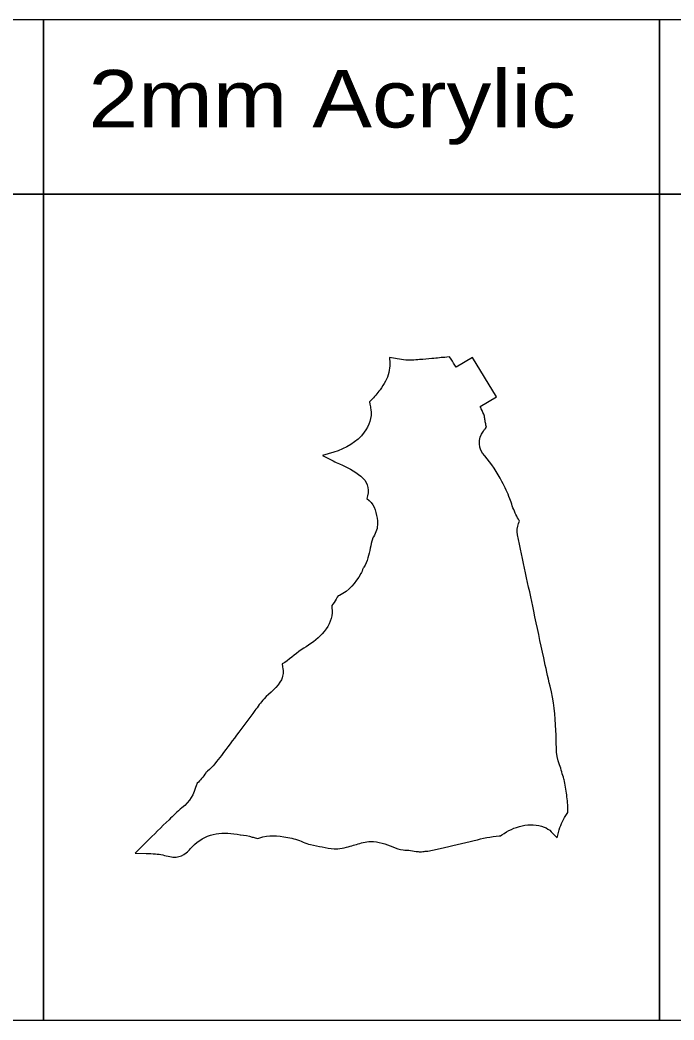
# Model space of a CAD drawing. Header units: millimetres. Extents: x -1166 to 1166, y -335 to 297.
# Drawn here: x -404 to 9, y -335 to 297 of the extents above; entities that cross this region are included whole.
import ezdxf

# ---------------------------------------------------------------- set-up
doc = ezdxf.new("R2010")
doc.units = ezdxf.units.MM
doc.header["$MEASUREMENT"] = 0
doc.layers.add('Camada 1', color=7, linetype='Continuous')
doc.styles.add('5', font='Arial', dxfattribs={"height": 1})

msp = doc.modelspace()

# ---------------------------------------------------------------- linework, layer by layer
at = {"layer": 'Camada 1', "color": 142, "lineweight": 20}
for points in [[(-777.6537, 186.6815), (-388.8267, 186.6815), (-388.8267, 296.7483), (-777.6537, 296.7483), (-777.6537, 186.6815)], [(-388.8269, 186.6815), (0.0001, 186.6815), (0.0001, 296.7483), (-388.8269, 296.7483), (-388.8269, 186.6815)], [(-0.0001, 186.6815), (388.8269, 186.6815), (388.8269, 296.7483), (-0.0001, 296.7483), (-0.0001, 186.6815)], [(-777.6537, -334.8653), (-388.8267, -334.8653), (-388.8267, 186.6815), (-777.6537, 186.6815), (-777.6537, -334.8653)], [(-388.8269, -334.8653), (0.0001, -334.8653), (0.0001, 186.6815), (-388.8269, 186.6815), (-388.8269, -334.8653)], [(-0.0001, -334.8653), (388.8269, -334.8653), (388.8269, 186.6815), (-0.0001, 186.6815), (-0.0001, -334.8653)]]:
    msp.add_lwpolyline(points, close=True, dxfattribs=at)
at = {"layer": 'Camada 1', "color": 30, "lineweight": 20}
msp.add_open_spline([(-249.5614, -131.9486), (-246.2204, -128.505), (-240.5991, -124.3313), (-238.71, -119.9473), (-238.71, -119.9473), (-237.3344, -116.7551), (-237.4901, -115.1501), (-237.9031, -111.887), (-237.9031, -111.887), (-237.9031, -111.887), (-238.1414, -110.0041), (-238.1414, -110.0041), (-238.1414, -110.0041), (-238.1414, -110.0041), (-236.5421, -108.9823), (-236.5421, -108.9823), (-236.5421, -108.9823), (-232.3377, -106.2959), (-228.8911, -102.6212), (-224.5409, -100.0523), (-224.5409, -100.0523), (-216.7379, -95.4444), (-207.0925, -87.5677), (-206.6805, -77.7335), (-206.6805, -77.7335), (-206.6302, -76.5327), (-206.7336, -75.3242), (-206.7841, -74.1245), (-206.7841, -74.1245), (-206.7841, -74.1245), (-206.8303, -73.0242), (-206.8303, -73.0242), (-206.8303, -73.0242), (-206.8303, -73.0242), (-206.1537, -72.1553), (-206.1537, -72.1553), (-206.1537, -72.1553), (-205.0929, -70.7931), (-204.2187, -69.3825), (-203.3679, -67.8864), (-203.3679, -67.8864), (-203.3679, -67.8864), (-202.8929, -67.0511), (-202.8929, -67.0511), (-202.8929, -67.0511), (-202.8929, -67.0511), (-202.021, -66.6473), (-202.021, -66.6473), (-202.021, -66.6473), (-195.872, -63.7989), (-191.8394, -58.7334), (-188.6045, -52.9423), (-188.6045, -52.9423), (-187.992, -51.8459), (-187.4645, -50.7182), (-187.0481, -49.5328), (-187.0481, -49.5328), (-187.0481, -49.5328), (-186.92, -49.1683), (-186.92, -49.1683), (-186.92, -49.1683), (-186.92, -49.1683), (-186.7038, -48.8482), (-186.7038, -48.8482), (-186.7038, -48.8482), (-184.3713, -45.3948), (-183.4499, -40.8598), (-182.5631, -36.8352), (-182.5631, -36.8352), (-182.1417, -34.9227), (-181.8236, -32.9833), (-181.247, -31.1083), (-181.247, -31.1083), (-181.247, -31.1083), (-181.2119, -30.994), (-181.2119, -30.994), (-181.2119, -30.994), (-181.2119, -30.994), (-180.7846, -29.9179), (-180.7846, -29.9179), (-180.7846, -29.9179), (-180.7846, -29.9179), (-180.5757, -29.6237), (-180.5757, -29.6237), (-180.5757, -29.6237), (-178.8027, -27.1265), (-177.9551, -24.0769), (-177.9552, -21.0288), (-177.9552, -21.0288), (-177.9552, -20.5576), (-177.9818, -20.1016), (-178.0366, -19.6336), (-178.0366, -19.6336), (-178.5728, -15.0554), (-179.6742, -9.9038), (-183.3075, -6.7303), (-183.3075, -6.7303), (-183.3075, -6.7303), (-184.6864, -5.5259), (-184.6864, -5.5259), (-184.6864, -5.5259), (-184.6864, -5.5259), (-184.2459, -3.7489), (-184.2459, -3.7489), (-184.2459, -3.7489), (-183.0714, 0.9883), (-184.7087, 5.6475), (-188.5731, 8.6255), (-188.5731, 8.6255), (-192.5365, 11.6798), (-197.3085, 14.5317), (-201.9502, 16.4073), (-201.9502, 16.4073), (-203.3333, 16.9662), (-204.7046, 17.5692), (-206.0375, 18.2396), (-206.0375, 18.2396), (-206.0375, 18.2396), (-212.7897, 21.6357), (-212.7897, 21.6357), (-212.7897, 21.6357), (-212.7897, 21.6357), (-205.5465, 23.7947), (-205.5465, 23.7947), (-205.5465, 23.7947), (-198.1111, 26.011), (-190.9544, 30.0529), (-186.3281, 36.4265), (-186.3281, 36.4265), (-183.4504, 40.3912), (-181.3576, 45.7516), (-182.1894, 50.7161), (-182.1894, 50.7161), (-182.376, 51.83), (-182.5686, 52.9428), (-182.7504, 54.0575), (-182.7504, 54.0575), (-182.7504, 54.0575), (-182.9836, 55.4875), (-182.9836, 55.4875), (-182.9836, 55.4875), (-182.9836, 55.4875), (-182.0085, 56.5592), (-182.0085, 56.5592), (-182.0085, 56.5592), (-180.0726, 58.687), (-178.0932, 60.8659), (-176.4233, 63.2108), (-176.4233, 63.2108), (-175.198, 64.9312), (-174.0049, 66.7036), (-172.9968, 68.5614), (-172.9968, 68.5614), (-171.1115, 72.0359), (-170.1226, 75.9375), (-170.2627, 79.896), (-170.2627, 79.896), (-170.2627, 79.896), (-170.3965, 83.6767), (-170.3965, 83.6767), (-170.3965, 83.6767), (-170.3965, 83.6767), (-166.6848, 82.9455), (-166.6848, 82.9455), (-166.6848, 82.9455), (-163.6009, 82.338), (-159.5039, 81.6412), (-156.3643, 81.8212), (-156.3643, 81.8212), (-154.7117, 81.9159), (-153.0415, 82.0802), (-151.3922, 82.2273), (-151.3922, 82.2273), (-148.792, 82.4594), (-146.1926, 82.7013), (-143.5931, 82.9411), (-143.5931, 82.9411), (-140.4906, 83.2274), (-137.3874, 83.5164), (-134.2827, 83.7777), (-134.2827, 83.7777), (-134.2827, 83.7777), (-132.4944, 83.9282), (-132.4944, 83.9282), (-132.4944, 83.9282), (-132.4944, 83.9282), (-131.5161, 82.4238), (-131.5161, 82.4238), (-131.5161, 82.4238), (-130.4616, 80.8022), (-129.4153, 79.1753), (-128.3755, 77.5443), (-128.3755, 77.5443), (-128.3755, 77.5443), (-128.376, 77.5452), (-128.376, 77.5452), (-128.376, 77.5452), (-128.376, 77.5452), (-118.0083, 83.6024), (-118.0083, 83.6024), (-118.0083, 83.6024), (-118.0083, 83.6024), (-102.8752, 58.6588), (-102.8752, 58.6588), (-102.8752, 58.6588), (-102.8752, 58.6588), (-113.2094, 52.6211), (-113.2094, 52.6211), (-113.2094, 52.6211), (-113.2094, 52.6211), (-113.2098, 52.6217), (-113.2098, 52.6217), (-113.2098, 52.6217), (-112.9717, 52.1553), (-112.7438, 51.6851), (-112.5297, 51.21), (-112.5297, 51.21), (-111.8363, 49.6715), (-111.0417, 48.1208), (-110.5441, 46.5067), (-110.5441, 46.5067), (-110.5441, 46.5067), (-110.5115, 46.401), (-110.5115, 46.401), (-110.5115, 46.401), (-110.5115, 46.401), (-110.4868, 46.2931), (-110.4868, 46.2931), (-110.4868, 46.2931), (-110.2908, 45.4379), (-110.2005, 44.5766), (-110.0643, 43.7128), (-110.0643, 43.7128), (-109.9171, 42.7795), (-109.7375, 41.8526), (-109.5419, 40.9284), (-109.5419, 40.9284), (-109.5419, 40.9284), (-109.2654, 39.6215), (-109.2654, 39.6215), (-109.2654, 39.6215), (-109.2654, 39.6215), (-110.0515, 38.5416), (-110.0515, 38.5416), (-110.0515, 38.5416), (-110.4123, 38.0461), (-110.7852, 37.56), (-111.1586, 37.0741), (-111.1586, 37.0741), (-114.818, 32.3115), (-114.4012, 25.7307), (-110.2559, 21.4068), (-110.2559, 21.4068), (-106.0339, 17.0029), (-102.2974, 10.5868), (-99.4128, 5.1988), (-99.4128, 5.1988), (-97.5404, 1.7014), (-95.8983, -1.8885), (-94.5143, -5.607), (-94.5143, -5.607), (-93.3903, -8.627), (-92.4084, -11.7197), (-91.0831, -14.6595), (-91.0831, -14.6595), (-90.4817, -15.9935), (-89.8118, -17.2958), (-89.0685, -18.5564), (-89.0685, -18.5564), (-89.0685, -18.5564), (-88.299, -19.8614), (-88.299, -19.8614), (-88.299, -19.8614), (-88.299, -19.8614), (-88.8924, -21.2553), (-88.8924, -21.2553), (-88.8924, -21.2553), (-89.8548, -23.5158), (-90.03, -26.0008), (-89.5283, -28.3976), (-89.5283, -28.3976), (-86.1684, -44.451), (-82.7811, -60.4987), (-79.3698, -76.5412), (-79.3698, -76.5412), (-77.2681, -86.4251), (-75.1586, -96.3073), (-73.0088, -106.1808), (-73.0088, -106.1808), (-71.7107, -112.1424), (-70.5039, -118.1324), (-68.9713, -124.0396), (-68.9713, -124.0396), (-66.5616, -133.3266), (-65.8657, -142.4889), (-65.3177, -152.0221), (-65.3177, -152.0221), (-64.9152, -159.0255), (-65.8293, -167.0261), (-63.0662, -173.6218), (-63.0662, -173.6218), (-61.8287, -176.5758), (-61.391, -179.7324), (-60.2795, -182.7029), (-60.2795, -182.7029), (-60.2795, -182.7029), (-60.2286, -182.839), (-60.2286, -182.839), (-60.2286, -182.839), (-60.2286, -182.839), (-60.191, -182.9793), (-60.191, -182.9793), (-60.191, -182.9793), (-59.38, -186.0121), (-58.939, -189.5624), (-58.5593, -192.6837), (-58.5593, -192.6837), (-58.1727, -195.8617), (-57.7623, -199.3805), (-57.7587, -202.579), (-57.7587, -202.579), (-57.7587, -202.579), (-57.7574, -203.7343), (-57.7574, -203.7343), (-57.7574, -203.7343), (-57.7574, -203.7343), (-58.3332, -204.5251), (-58.3332, -204.5251), (-58.3332, -204.5251), (-60.5101, -207.5152), (-62.2268, -211.1525), (-63.224, -214.7172), (-63.224, -214.7172), (-63.224, -214.7172), (-64.6535, -219.827), (-64.6535, -219.827), (-64.6535, -219.827), (-64.6535, -219.827), (-68.295, -215.9679), (-68.295, -215.9679), (-68.295, -215.9679), (-69.5404, -214.6482), (-71.0658, -213.6838), (-72.7546, -213.0333), (-72.7546, -213.0333), (-81.6082, -209.6227), (-92.1219, -212.6464), (-99.5496, -218.0083), (-99.5496, -218.0083), (-99.5496, -218.0083), (-100.239, -218.506), (-100.239, -218.506), (-100.239, -218.506), (-100.239, -218.506), (-101.087, -218.5679), (-101.087, -218.5679), (-101.087, -218.5679), (-106.3522, -218.9525), (-111.7406, -220.2076), (-116.8709, -221.4194), (-116.8709, -221.4194), (-124.0599, -223.1176), (-131.2375, -224.8639), (-138.4322, -226.5383), (-138.4322, -226.5383), (-141.0245, -227.1416), (-143.6159, -227.7676), (-146.2555, -228.1312), (-146.2555, -228.1312), (-147.3003, -228.2752), (-148.3496, -228.379), (-149.3994, -228.4784), (-149.3994, -228.4784), (-150.3865, -228.5718), (-151.4015, -228.7072), (-152.3882, -228.5402), (-152.3882, -228.5402), (-155.5697, -228.0017), (-158.6235, -227.5639), (-161.8547, -227.4353), (-161.8547, -227.4353), (-163.88, -227.3547), (-166.3732, -226.2466), (-168.2685, -225.4847), (-168.2685, -225.4847), (-172.9052, -223.6209), (-177.2749, -222.0257), (-182.3547, -222.1587), (-182.3547, -222.1587), (-183.9188, -222.1996), (-185.4759, -222.4067), (-186.9945, -222.7843), (-186.9945, -222.7843), (-189.7796, -223.4769), (-192.564, -224.3746), (-195.346, -225.1211), (-195.346, -225.1211), (-198.0403, -225.8442), (-202.6042, -227.0912), (-205.3465, -226.8186), (-205.3465, -226.8186), (-210.4356, -226.3126), (-215.2732, -224.9857), (-220.2666, -223.9925), (-220.2666, -223.9925), (-222.0374, -223.6402), (-223.3399, -223.2891), (-224.985, -222.5186), (-224.985, -222.5186), (-228.1497, -221.0366), (-231.1924, -220.2018), (-234.6268, -219.6078), (-234.6268, -219.6078), (-241.6551, -218.3924), (-246.0061, -217.7432), (-252.9123, -219.9492), (-252.9123, -219.9492), (-252.9123, -219.9492), (-253.6876, -220.1968), (-253.6876, -220.1968), (-253.6876, -220.1968), (-253.6876, -220.1968), (-254.4817, -220.0187), (-254.4817, -220.0187), (-254.4817, -220.0187), (-255.3753, -219.8182), (-256.2382, -219.5408), (-257.1203, -219.304), (-257.1203, -219.304), (-259.5158, -218.6608), (-261.9292, -218.1041), (-264.4027, -217.8676), (-264.4027, -217.8676), (-264.4027, -217.8676), (-264.5358, -217.8548), (-264.5358, -217.8548), (-264.5358, -217.8548), (-264.5358, -217.8548), (-264.6673, -217.8303), (-264.6673, -217.8303), (-264.6673, -217.8303), (-275.3433, -215.8384), (-285.0881, -216.4045), (-293.4992, -223.9724), (-293.4992, -223.9724), (-295.339, -225.6277), (-296.8257, -227.6579), (-298.7242, -229.2194), (-298.7242, -229.2194), (-300.641, -230.7959), (-302.7127, -231.6507), (-305.1593, -232.0351), (-305.1593, -232.0351), (-306.5002, -232.2457), (-307.8207, -231.9887), (-309.1237, -231.6913), (-309.1237, -231.6913), (-312.1391, -231.003), (-315.0829, -230.1424), (-318.185, -229.9221), (-318.185, -229.9221), (-320.1336, -229.7836), (-322.0872, -229.7092), (-324.0397, -229.6534), (-324.0397, -229.6534), (-324.0397, -229.6534), (-331.0694, -229.4523), (-331.0694, -229.4523), (-331.0694, -229.4523), (-331.0694, -229.4523), (-324.0102, -222.4992), (-324.0102, -222.4992), (-324.0102, -222.4992), (-319.2242, -217.7852), (-314.4388, -213.0705), (-309.6154, -208.3948), (-309.6154, -208.3948), (-306.9972, -205.8569), (-304.4531, -203.1892), (-301.6376, -200.8681), (-301.6376, -200.8681), (-301.6376, -200.8681), (-301.5651, -200.8083), (-301.5651, -200.8083), (-301.5651, -200.8083), (-301.5651, -200.8083), (-301.4889, -200.7531), (-301.4889, -200.7531), (-301.4889, -200.7531), (-296.2515, -196.9603), (-294.2309, -192.342), (-292.3244, -186.3707), (-292.3244, -186.3707), (-292.3244, -186.3707), (-292.1488, -185.8208), (-292.1488, -185.8208), (-292.1488, -185.8208), (-292.1488, -185.8208), (-291.7817, -185.3754), (-291.7817, -185.3754), (-291.7817, -185.3754), (-290.9178, -184.327), (-289.9634, -183.3716), (-289.0536, -182.3662), (-289.0536, -182.3662), (-288.0191, -181.223), (-287.2332, -179.9259), (-286.3443, -178.6742), (-286.3443, -178.6742), (-286.3443, -178.6742), (-286.1739, -178.4342), (-286.1739, -178.4342), (-286.1739, -178.4342), (-286.1739, -178.4342), (-285.96, -178.2319), (-285.96, -178.2319), (-285.96, -178.2319), (-285.7446, -178.0281), (-285.5158, -177.8479), (-285.2812, -177.6676), (-285.2812, -177.6676), (-282.174, -175.2796), (-279.0181, -170.8743), (-276.6026, -167.7489), (-276.6026, -167.7489), (-272.8656, -162.9134), (-269.2193, -158.0087), (-265.5726, -153.1051), (-265.5726, -153.1051), (-262.1942, -148.5623), (-258.8296, -144.0092), (-255.4265, -139.4848), (-255.4265, -139.4848), (-253.5422, -136.9796), (-251.7361, -134.3707), (-249.6419, -132.0349), (-249.6419, -132.0349), (-249.6419, -132.0349), (-249.6025, -131.991), (-249.6025, -131.991), (-249.6025, -131.991), (-249.6025, -131.991), (-249.5614, -131.9486), (-249.5614, -131.9486)], degree=3, knots=[0, 0, 0, 0, 0.00729927, 0.00729927, 0.00729927, 0.00729927, 0.01459854, 0.01459854, 0.01459854, 0.01459854, 0.02189781, 0.02189781, 0.02189781, 0.02189781, 0.02919708, 0.02919708, 0.02919708, 0.02919708, 0.03649635, 0.03649635, 0.03649635, 0.03649635, 0.04379562, 0.04379562, 0.04379562, 0.04379562, 0.05109489, 0.05109489, 0.05109489, 0.05109489, 0.05839416, 0.05839416, 0.05839416, 0.05839416, 0.06569343, 0.06569343, 0.06569343, 0.06569343, 0.0729927, 0.0729927, 0.0729927, 0.0729927, 0.08029197, 0.08029197, 0.08029197, 0.08029197, 0.08759124, 0.08759124, 0.08759124, 0.08759124, 0.09489051, 0.09489051, 0.09489051, 0.09489051, 0.10218978, 0.10218978, 0.10218978, 0.10218978, 0.10948905, 0.10948905, 0.10948905, 0.10948905, 0.11678832, 0.11678832, 0.11678832, 0.11678832, 0.12408759, 0.12408759, 0.12408759, 0.12408759, 0.13138686, 0.13138686, 0.13138686, 0.13138686, 0.13868613, 0.13868613, 0.13868613, 0.13868613, 0.1459854, 0.1459854, 0.1459854, 0.1459854, 0.15328467, 0.15328467, 0.15328467, 0.15328467, 0.16058394, 0.16058394, 0.16058394, 0.16058394, 0.16788321, 0.16788321, 0.16788321, 0.16788321, 0.17518248, 0.17518248, 0.17518248, 0.17518248, 0.18248175, 0.18248175, 0.18248175, 0.18248175, 0.18978102, 0.18978102, 0.18978102, 0.18978102, 0.19708029, 0.19708029, 0.19708029, 0.19708029, 0.20437956, 0.20437956, 0.20437956, 0.20437956, 0.21167883, 0.21167883, 0.21167883, 0.21167883, 0.2189781, 0.2189781, 0.2189781, 0.2189781, 0.22627737, 0.22627737, 0.22627737, 0.22627737, 0.23357664, 0.23357664, 0.23357664, 0.23357664, 0.24087591, 0.24087591, 0.24087591, 0.24087591, 0.24817518, 0.24817518, 0.24817518, 0.24817518, 0.25547445, 0.25547445, 0.25547445, 0.25547445, 0.26277372, 0.26277372, 0.26277372, 0.26277372, 0.27007299, 0.27007299, 0.27007299, 0.27007299, 0.27737226, 0.27737226, 0.27737226, 0.27737226, 0.28467153, 0.28467153, 0.28467153, 0.28467153, 0.2919708, 0.2919708, 0.2919708, 0.2919708, 0.29927007, 0.29927007, 0.29927007, 0.29927007, 0.30656934, 0.30656934, 0.30656934, 0.30656934, 0.31386861, 0.31386861, 0.31386861, 0.31386861, 0.32116788, 0.32116788, 0.32116788, 0.32116788, 0.32846715, 0.32846715, 0.32846715, 0.32846715, 0.33576642, 0.33576642, 0.33576642, 0.33576642, 0.34306569, 0.34306569, 0.34306569, 0.34306569, 0.35036496, 0.35036496, 0.35036496, 0.35036496, 0.35766423, 0.35766423, 0.35766423, 0.35766423, 0.3649635, 0.3649635, 0.3649635, 0.3649635, 0.37226277, 0.37226277, 0.37226277, 0.37226277, 0.37956204, 0.37956204, 0.37956204, 0.37956204, 0.38686131, 0.38686131, 0.38686131, 0.38686131, 0.39416058, 0.39416058, 0.39416058, 0.39416058, 0.40145985, 0.40145985, 0.40145985, 0.40145985, 0.40875912, 0.40875912, 0.40875912, 0.40875912, 0.41605839, 0.41605839, 0.41605839, 0.41605839, 0.42335766, 0.42335766, 0.42335766, 0.42335766, 0.43065693, 0.43065693, 0.43065693, 0.43065693, 0.4379562, 0.4379562, 0.4379562, 0.4379562, 0.44525547, 0.44525547, 0.44525547, 0.44525547, 0.45255474, 0.45255474, 0.45255474, 0.45255474, 0.45985401, 0.45985401, 0.45985401, 0.45985401, 0.46715328, 0.46715328, 0.46715328, 0.46715328, 0.47445255, 0.47445255, 0.47445255, 0.47445255, 0.48175182, 0.48175182, 0.48175182, 0.48175182, 0.48905109, 0.48905109, 0.48905109, 0.48905109, 0.49635036, 0.49635036, 0.49635036, 0.49635036, 0.50364964, 0.50364964, 0.50364964, 0.50364964, 0.51094891, 0.51094891, 0.51094891, 0.51094891, 0.51824818, 0.51824818, 0.51824818, 0.51824818, 0.52554745, 0.52554745, 0.52554745, 0.52554745, 0.53284672, 0.53284672, 0.53284672, 0.53284672, 0.54014599, 0.54014599, 0.54014599, 0.54014599, 0.54744526, 0.54744526, 0.54744526, 0.54744526, 0.55474453, 0.55474453, 0.55474453, 0.55474453, 0.5620438, 0.5620438, 0.5620438, 0.5620438, 0.56934307, 0.56934307, 0.56934307, 0.56934307, 0.57664234, 0.57664234, 0.57664234, 0.57664234, 0.58394161, 0.58394161, 0.58394161, 0.58394161, 0.59124088, 0.59124088, 0.59124088, 0.59124088, 0.59854015, 0.59854015, 0.59854015, 0.59854015, 0.60583942, 0.60583942, 0.60583942, 0.60583942, 0.61313869, 0.61313869, 0.61313869, 0.61313869, 0.62043796, 0.62043796, 0.62043796, 0.62043796, 0.62773723, 0.62773723, 0.62773723, 0.62773723, 0.6350365, 0.6350365, 0.6350365, 0.6350365, 0.64233577, 0.64233577, 0.64233577, 0.64233577, 0.64963504, 0.64963504, 0.64963504, 0.64963504, 0.65693431, 0.65693431, 0.65693431, 0.65693431, 0.66423358, 0.66423358, 0.66423358, 0.66423358, 0.67153285, 0.67153285, 0.67153285, 0.67153285, 0.67883212, 0.67883212, 0.67883212, 0.67883212, 0.68613139, 0.68613139, 0.68613139, 0.68613139, 0.69343066, 0.69343066, 0.69343066, 0.69343066, 0.70072993, 0.70072993, 0.70072993, 0.70072993, 0.7080292, 0.7080292, 0.7080292, 0.7080292, 0.71532847, 0.71532847, 0.71532847, 0.71532847, 0.72262774, 0.72262774, 0.72262774, 0.72262774, 0.72992701, 0.72992701, 0.72992701, 0.72992701, 0.73722628, 0.73722628, 0.73722628, 0.73722628, 0.74452555, 0.74452555, 0.74452555, 0.74452555, 0.75182482, 0.75182482, 0.75182482, 0.75182482, 0.75912409, 0.75912409, 0.75912409, 0.75912409, 0.76642336, 0.76642336, 0.76642336, 0.76642336, 0.77372263, 0.77372263, 0.77372263, 0.77372263, 0.7810219, 0.7810219, 0.7810219, 0.7810219, 0.78832117, 0.78832117, 0.78832117, 0.78832117, 0.79562044, 0.79562044, 0.79562044, 0.79562044, 0.80291971, 0.80291971, 0.80291971, 0.80291971, 0.81021898, 0.81021898, 0.81021898, 0.81021898, 0.81751825, 0.81751825, 0.81751825, 0.81751825, 0.82481752, 0.82481752, 0.82481752, 0.82481752, 0.83211679, 0.83211679, 0.83211679, 0.83211679, 0.83941606, 0.83941606, 0.83941606, 0.83941606, 0.84671533, 0.84671533, 0.84671533, 0.84671533, 0.8540146, 0.8540146, 0.8540146, 0.8540146, 0.86131387, 0.86131387, 0.86131387, 0.86131387, 0.86861314, 0.86861314, 0.86861314, 0.86861314, 0.87591241, 0.87591241, 0.87591241, 0.87591241, 0.88321168, 0.88321168, 0.88321168, 0.88321168, 0.89051095, 0.89051095, 0.89051095, 0.89051095, 0.89781022, 0.89781022, 0.89781022, 0.89781022, 0.90510949, 0.90510949, 0.90510949, 0.90510949, 0.91240876, 0.91240876, 0.91240876, 0.91240876, 0.91970803, 0.91970803, 0.91970803, 0.91970803, 0.9270073, 0.9270073, 0.9270073, 0.9270073, 0.93430657, 0.93430657, 0.93430657, 0.93430657, 0.94160584, 0.94160584, 0.94160584, 0.94160584, 0.94890511, 0.94890511, 0.94890511, 0.94890511, 0.95620438, 0.95620438, 0.95620438, 0.95620438, 0.96350365, 0.96350365, 0.96350365, 0.96350365, 0.97080292, 0.97080292, 0.97080292, 0.97080292, 0.97810219, 0.97810219, 0.97810219, 0.97810219, 0.98540146, 0.98540146, 0.98540146, 0.98540146, 1, 1, 1, 1], dxfattribs=at)

# ---------------------------------------------------------------- texts
at = {"layer": 'Camada 1', "color": 142, "style": '5', "width": 1.114671}
msp.add_text('2mm Acrylic', height=36.301176, dxfattribs=at).set_placement((-360.4976, 228.8581))

doc.saveas('drawing.dxf')
